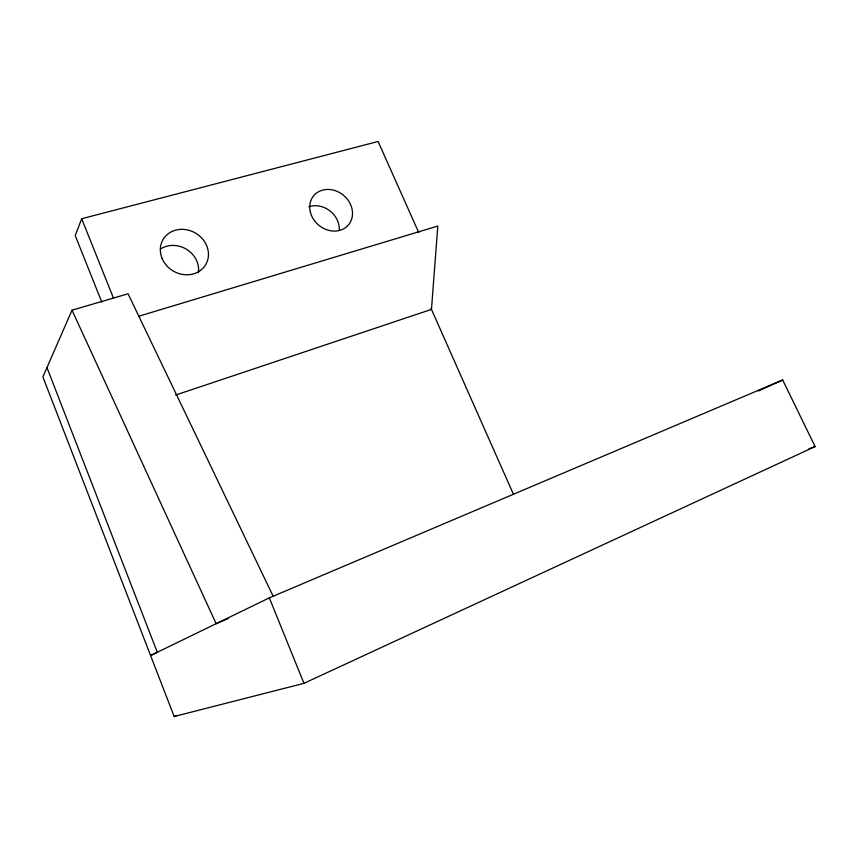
<?xml version="1.0" encoding="UTF-8"?>
<svg xmlns="http://www.w3.org/2000/svg" width="858" height="858" viewBox="0 0 858 858"><rect width="100%" height="100%" fill="white"/><g stroke="black" fill="none" stroke-linecap="round" stroke-linejoin="round"><path stroke-width="1.29" d="M418.768 232.604L378.088 141.484L81.692 218.736L75.236 235.542L101.78 302.113M273.252 596.471L128.078 293.79L72.018 310.178L42.9 376.909L174.163 716.516L303.957 683.333L815.1 446.557L782.678 379.987L269.326 597.854L150.6 655.533L157.304 652.284L46.965 367.589M174.163 716.516L176.598 715.411M758.311 391.001L782.678 379.987M228.292 618.521L216.152 623.68L72.018 310.178M808.815 448.863L815.1 446.557M175.622 395.055L431.467 309.395L437.805 226.051L138.61 316.291M431.027 308.408L513.502 494.39M269.326 597.854L303.957 683.333M81.692 218.736L113.46 298.069M308.912 206.799A22.083 19.048 39.8 0 1 339.296 229.762M161.25 248.552A24.035 21.514 29.7 0 1 187.119 249.667A24.035 21.514 29.7 0 1 198.391 272.63M310.285 211.851A22.694 19.412 40 0 0 345.763 227.445A22.694 19.412 40 0 0 337.323 191.473A22.694 19.412 40 0 0 310.285 211.851M162.151 258.569A24.743 21.997 30.4 0 0 203.485 267.675A24.743 21.997 30.4 0 0 187.537 229.944A24.743 21.997 30.4 0 0 162.151 258.569"/></g></svg>
